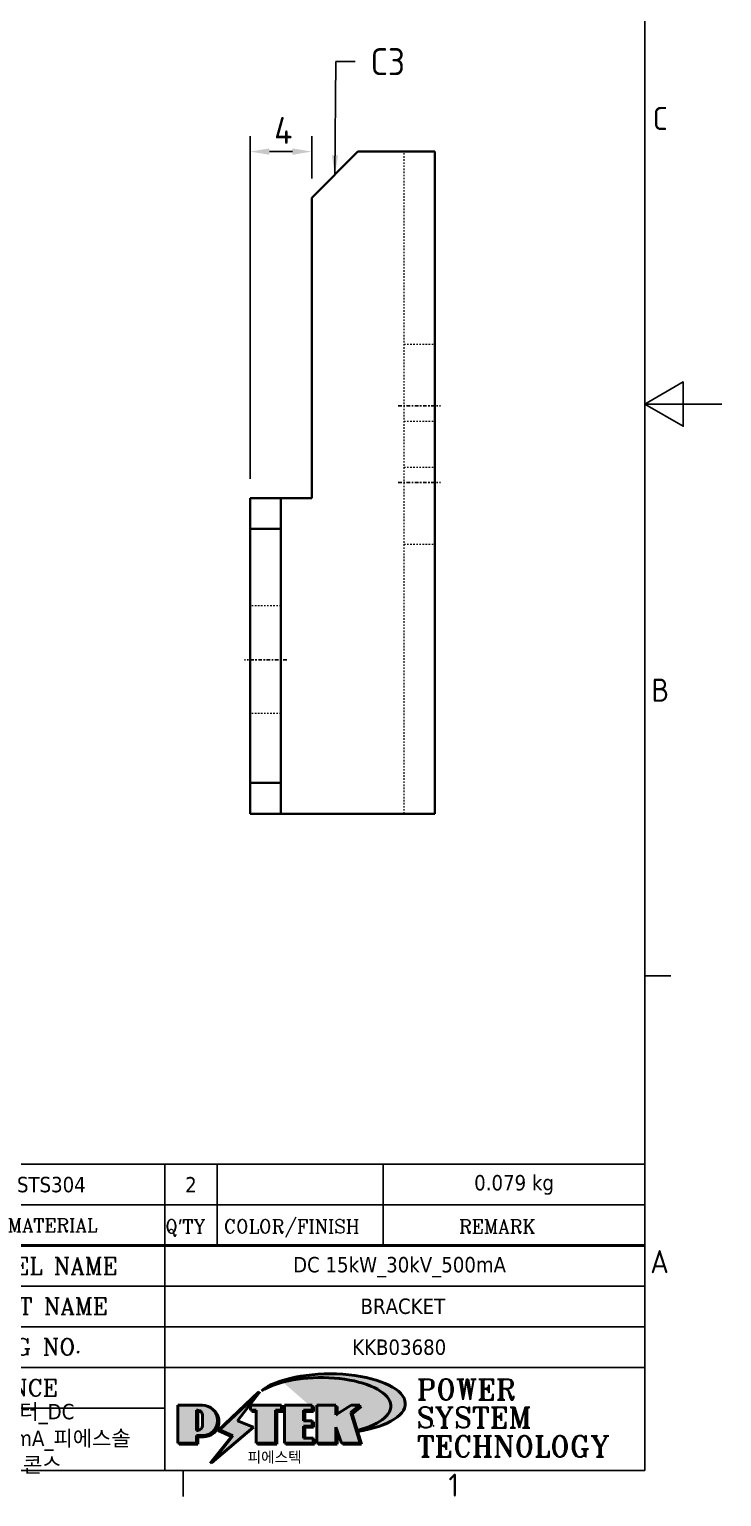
# Model space of a CAD drawing. Header units: millimetres. Extents: x 0 to 210, y 0 to 149.
# Drawn here: x 165 to 210, y 3.3 to 98.6 of the extents above; entities that cross this region are included whole.
import ezdxf
from ezdxf.enums import TextEntityAlignment as Align

# ---------------------------------------------------------------- set-up
doc = ezdxf.new("R2010")
doc.units = ezdxf.units.MM
doc.header["$LTSCALE"] = 0.5
doc.linetypes.add('CHAIN', pattern=[0.7087, 0.4724, -0.0591, 0.1181, -0.0591])
doc.linetypes.add('DASHED', pattern=[0.2067, 0.1654, -0.0413])
doc.layers.get('0').update_dxf_attribs({"color": 3, "lineweight": 25, "true_color": 0x00ff00})
for name, color, linetype, lineweight, true_color in [('가려진 것(ISO)', 2, 'DASHED', 18, 0xffff00), ('가시적인 것(ISO)', 3, 'Continuous', 40, 0x00ff00), ('기호(ISO)', 5, 'Continuous', 25, 0x0000ff), ('제목(ISO)', 5, 'Continuous', 50, 0x0000ff), ('중심선(ISO)', 1, 'Continuous', 25, 0xff0000), ('치수(ISO)', 2, 'Continuous', 25, 0xffff00)]:
    doc.layers.add(name, color=color, linetype=linetype, lineweight=lineweight, true_color=true_color)
doc.layers.add('경계(ISO)', color=7, linetype='Continuous', lineweight=25)
doc.layers.add('해치(ISO)', color=7, linetype='Continuous', lineweight=18)
doc.styles.add('HAN_291', font='')
doc.styles.add('HAN_370', font='', dxfattribs={"width": 2})
doc.styles.add('RC_284', font='ROMANC.shx')
doc.styles.add('RC_287', font='ROMANC.shx')
doc.styles.add('RC_292', font='ROMANC.shx')
doc.styles.add('ROMANT_294', font='romant.shx')
doc.styles.add('문자 텍스트_PSTEK_POSCO', font='isocp.shx')
doc.styles.add('치수 텍스트_PSTEK_POSCO', font='isocp.shx')
doc.styles.add('텍스트 스타일198', font='tahoma.ttf')
doc.styles.add('텍스트 스타일333', font='ROMANC.shx', dxfattribs={"width": 0.800000011920929})
doc.styles.get('HAN_291').set_extended_font_data('GulimChe')
doc.styles.get('HAN_370').set_extended_font_data('GulimChe')
doc.dimstyles.new('치수_PSTEK_POSCO', dxfattribs={"dimscale": 0.5, "dimtxt": 3.5, "dimasz": 2.5, "dimexe": 2, "dimexo": 2.5, "dimgap": 1, "dimtad": 1, "dimrnd": 1e-08, "dimdsep": 46, "dimtxsty": '치수 텍스트_PSTEK_POSCO', "dimcen": 0.09, "dimdle": 10, "dimclrd": 7, "dimclre": 7, "dimclrt": 2, "dimadec": 1, "dimazin": 2, "dimtfac": 1, "dimtmove": 0, "dimatfit": 3, "dimfxl": 1, "dimtolj": 1, "dimlwd": -1, "dimlwe": -1, "dimarcsym": 0})
doc.dimstyles.new('치수_PSTEK_POSCO$7', dxfattribs={"dimscale": 0.5, "dimtxt": 3.5, "dimasz": 2.5, "dimexe": 2, "dimexo": 2.5, "dimgap": 1, "dimtad": 1, "dimrnd": 1e-08, "dimdsep": 46, "dimtxsty": '치수 텍스트_PSTEK_POSCO', "dimcen": 0.09, "dimdle": 10, "dimclrd": 7, "dimclre": 7, "dimclrt": 2, "dimadec": 1, "dimazin": 2, "dimtfac": 1, "dimtmove": 0, "dimatfit": 3, "dimfxl": 1, "dimtolj": 1, "dimlwd": -1, "dimlwe": -1, "dimarcsym": 0})

# ---------------------------------------------------------------- blocks, each defined once
blk = doc.blocks.new('경계 Default Border')
at = {"layer": '경계(ISO)'}
for p, q in [((410, 74.25000190734863), (413.4000015258789, 74.25000190734863)), ((350, 10), (350, 6.599999666213989))]:
    blk.add_line(p, q, dxfattribs=at)
at = {"layer": '경계(ISO)', "flags": 128}
for points in [[(10, 10), (10, 287.0000076293945), (410, 287.0000076293945), (410, 10), (10, 10)], [(420, 148.5000038146973), (410, 148.5000038146973), (415, 151.3867473602295), (415, 145.6132507324219), (410, 148.5000038146973)]]:
    blk.add_lwpolyline(points, dxfattribs=at)
at = {"layer": '경계(ISO)', "color": 2, "true_color": 0xffff00, "char_height": 3.00000011920929, "attachment_point": 7, "style": '문자 텍스트_PSTEK_POSCO'}
for s, insert in [('C', (411.0445395201643, 184.0963944559917)), ('B', (410.878270202895, 109.8463944559917)), ('A', (410.7144008173592, 35.61784856929444)), ('1', (384.4860661041481, 6.59999988079071))]:
    blk.add_mtext(s, dxfattribs=dict(at, insert=insert))
blk = doc.blocks.new('제목 블록 PSTEK')
at = {"true_color": 0x848484}
for points in [[(317.2195697678507, 17.0593801673321), (322.0326348870767, 21.62682475217465), (322.2781991042243, 21.94392121864296), (317.0471853425802, 16.97985676345368), (318.7512090904202, 16.1899260703855), (316.0018030350395, 12.71868385740789), (316.3356552234328, 13.00206718743325), (318.9235935156908, 16.2694494742633)], [(321.9846681452406, 19.60711530335299), (321.4042753185749, 19.60711530335299), (321.4042753185749, 19.45905590879572), (321.9846681452406, 19.45905590879572)], [(324.6615819988275, 19.45905590879572), (325.4196460989604, 19.45905590879572), (325.4196460989604, 20.11051724484596), (325.2419748254881, 20.11051724484596), (325.2419748254881, 19.60711530335299), (324.4839107253602, 19.60711530335299), (324.4839107253602, 15.3430047401139), (322.1623394187076, 15.3430047401139), (322.1623394187076, 15.19494534555726), (324.6615819988275, 15.19494534555726)], [(328.2914414389548, 19.45905590879572), (329.4054050004294, 19.45905590879572), (329.4054050004294, 20.11051724484596), (329.2277337269622, 20.11051724484596), (329.2277337269622, 19.60711530335299), (328.1137701654877, 19.60711530335299), (328.1137701654877, 18.25543873810179), (328.2914414389548, 18.25543873810179)], [(332.5088862584528, 20.1105172448466), (332.3312149849806, 20.1105172448466), (332.3312149849806, 18.99741471888368), (332.5088862584528, 19.11081371413894)], [(335.6156307331414, 20.11051724484596), (335.2535118015555, 20.11051724484596), (334.2514536401189, 19.30614745124769), (335.4855464857051, 15.3430047401139), (333.1954852176545, 15.3430047401139), (333.2478643833523, 15.19494534555726), (335.6632177591723, 15.19494534555726), (334.4291249135862, 19.15808805669106)], [(328.2914414389548, 17.41554667867274), (329.4054050004294, 17.41554667867274), (329.4054050004294, 18.10737934354514), (329.2277337269622, 18.10737934354514), (329.2277337269622, 17.56360607323003), (328.1137701654877, 17.56360607323003), (328.1137701654877, 15.9944660761648), (328.2914414389548, 15.9944660761648)], [(332.5088862584528, 16.92964231796647), (332.3312149849806, 17.43186301645164), (332.3312149849806, 15.3430047401139), (330.0369607660135, 15.3430047401139), (330.0369607660135, 15.19494534555726), (332.5088862584528, 15.19494534555726)], [(329.5356972676428, 15.8464066816075), (329.3580259941756, 15.8464066816075), (329.3580259941756, 15.3430047401139), (325.8342124037171, 15.3430047401139), (325.8342124037171, 15.19494534555726), (329.5356972676428, 15.19494534555726)]]:
    blk.add_hatch(color=252, dxfattribs=at).paths.add_polyline_path(points)
at = {"true_color": 0x0000ff}
blk.add_hatch(color=5, dxfattribs=at).paths.add_polyline_path([(321.6183518841322, 17.4193704504104), (319.5281351041078, 18.24969419629727), (322.4505835294948, 22.02344462252142), (317.2195697678507, 17.0593801673321), (318.9235935156908, 16.2694494742633), (316.1741874603099, 12.79820726128571)])
at = {"true_color": 0xff0000}
h = blk.add_hatch(color=1, dxfattribs=at)
edge = h.paths.add_edge_path(flags=0)
edge.add_line((314.2242174273352, 19.60711530335299), (314.2242174273352, 17.00126995915134))
edge.add_line((314.2242174273352, 17.00126995915134), (314.3485873187598, 17.00126995915134))
edge.add_arc((314.3485873187598, 17.6527312952023), 0.6514613360509371, 270, 360)
edge.add_line((315.0000486548106, 17.6527312952023), (315.0000486548106, 18.95565396730211))
edge.add_arc((314.3485873187598, 18.95565396730212), 0.6514613360508712, 0, 90)
edge.add_line((314.3485873187598, 19.60711530335299), (314.2242174273352, 19.60711530335299))
edge = h.paths.add_edge_path()
edge.add_arc((314.9847713324306, 18.28938669179658), 1.969189947606664, 269.9999999999959, 450)
edge.add_line((314.9847713324306, 20.25857663940318), (311.7664314776902, 20.25857663940324))
edge.add_line((311.7664314776902, 20.25857663940324), (311.7664314776902, 15.3430047401139))
edge.add_line((311.7664314776902, 15.3430047401139), (314.2242174273352, 15.3430047401139))
edge.add_line((314.2242174273352, 15.3430047401139), (314.2242174273352, 16.32019674418991))
edge.add_line((314.2242174273352, 16.32019674418991), (314.9847713324307, 16.32019674418991))
at = {"true_color": 0x848484}
h = blk.add_hatch(color=252, dxfattribs=at)
edge = h.paths.add_edge_path()
edge.add_arc((314.9847713324309, 18.28938669179657), 1.969189947606666, 270, 406.8278729790604)
edge.add_arc((315.1624426058984, 18.1413272972396), 1.969189947606962, -90, 53.560984836317004, ccw=False)
edge.add_line((315.1624426058984, 16.17213734963263), (314.4018887008024, 16.17213734963263))
edge.add_line((314.4018887008024, 16.17213734963263), (314.4018887008024, 15.19494534555726))
edge.add_line((314.4018887008024, 15.19494534555726), (311.9441027511573, 15.19494534555726))
edge.add_line((311.9441027511573, 15.19494534555726), (311.9441027511573, 15.3430047401139))
edge.add_line((311.9441027511573, 15.3430047401139), (314.2242174273352, 15.3430047401139))
edge.add_line((314.2242174273352, 15.3430047401139), (314.2242174273352, 16.32019674418991))
edge.add_line((314.2242174273352, 16.32019674418991), (314.9847713324309, 16.32019674418991))
h = blk.add_hatch(color=252, dxfattribs=at)
edge = h.paths.add_edge_path()
edge.add_line((314.4018887008024, 19.45905590879572), (314.5262585922315, 19.45905590879572))
edge.add_arc((314.5262585922314, 18.80759457274939), 0.6514613360463194, 60.4189348879147, 90.00000000000318, ccw=False)
edge.add_arc((314.3485873187602, 18.95565396730057), 0.6514613360524251, 39.96992292766206, 90.00000000009999)
edge.add_line((314.3485873187591, 19.60711530335307), (314.2242174273352, 19.60711530335298))
edge.add_line((314.2242174273352, 19.60711530335299), (314.2242174273352, 17.00126995915134))
edge.add_line((314.2242174273352, 17.00126995915134), (314.3485873187591, 17.00126995915134))
edge.add_arc((314.3485873187568, 17.652731295233), 0.6514613360816299, 270.0000000002, 274.6930825552478)
edge.add_line((314.4018887008024, 17.0034541317032), (314.4018887008024, 19.45905590879572))
at = {"true_color": 0xff0000}
for points in [[(324.4839107253602, 19.60711530335299), (325.2419748254881, 19.60711530335299), (325.2419748254881, 20.25857663940324), (321.2266040451076, 20.25857663940324), (321.2266040451076, 19.60711530335299), (321.9846681452406, 19.60711530335299), (321.9846681452406, 15.3430047401139), (324.4839107253602, 15.3430047401139)], [(329.2277337269622, 20.25857663940324), (325.65654113025, 20.25857663940324), (325.65654113025, 15.3430047401139), (329.3580259941756, 15.3430047401139), (329.3580259941756, 15.9944660761648), (328.1137701654877, 15.9944660761648), (328.1137701654877, 17.56360607323003), (329.2277337269622, 17.56360607323003), (329.2277337269622, 18.25543873810179), (328.1137701654877, 18.25543873810179), (328.1137701654877, 19.60711530335299), (329.2277337269622, 19.60711530335299)], [(332.3312149849806, 20.25857663940324), (329.8592894925411, 20.25857663940324), (329.8592894925411, 15.3430047401139), (332.3312149849806, 15.3430047401139), (332.3312149849806, 17.4318630164523), (333.0701931098801, 15.3430047401139), (335.4855464857051, 15.3430047401139), (334.2514536401189, 19.30614745124769), (335.4379594596742, 20.25857663940324), (334.3071782107978, 20.25857663940324), (332.3312149849806, 18.99741471888304)]]:
    blk.add_hatch(color=1, dxfattribs=at).paths.add_polyline_path(points)
at = {"layer": '해치(ISO)', "true_color": 0x27d1fc}
h = blk.add_hatch(color=140, dxfattribs=at)
edge = h.paths.add_edge_path()
edge.add_ellipse((330.3660919371412, 20.15576403068321), major_axis=(9.100907360794343, 0), ratio=0.4069904968023172, start_angle=301.3098473703837, end_angle=507.7436900681698)
edge.add_ellipse((331.5340919371412, 20.4634168429492), major_axis=(-9.82350664112931, 0), ratio=0.3942600559756514, start_angle=111.51207141178469, end_angle=334.47025347086895, ccw=False)
edge.add_line((335.1363447531188, 16.8601935978785), (335.0955236905705, 16.99119398620872))
at = {"color": 180, "true_color": 0x3f00ff}
for p, q in [((182.475792979055, 11.79100474011392), (182.4757929790549, 51.56524660363496)), ((182.4757929790549, 51.56524660363496), (372.4757929537551, 51.56524660363496)), ((189.2651435055721, 51.56524660363496), (189.2651435055722, 41.00524660363494)), ((215.2152739891528, 41.00524660363494), (215.2152739891528, 51.56524660363496)), ((280.8758854511282, 51.56524660363496), (280.8758854511282, 41.00524660363494)), ((310.0881549537552, 51.56524660363496), (310.0881549537553, 41.00524660363494)), ((316.9044520275131, 51.56524660363496), (316.9044520275127, 41.00524660363494)), ((338.4566026226726, 51.56524660363496), (338.4566026226727, 41.00524660363494)), ((372.4757929537551, 51.56524660363496), (372.4757929537551, 11.79100474011389)), ((182.475792979055, 46.2852466036349), (372.4757929537551, 46.28524660363492)), ((182.475792979055, 41.00524660363493), (206.451475290024, 41.00524660363493)), ((222.9401812389276, 11.79100474011392), (222.9401812389276, 41.00524660363494)), ((239.4288871878316, 11.79100474011392), (239.4288871878316, 41.00524660363494)), ((255.9175931367356, 11.79100474011392), (255.9175931367356, 41.00524660363494)), ((268.6918866058747, 41.00524660363494), (268.6918866058747, 30.44524660363498)), ((280.8758854511282, 41.00524660363494), (280.8758854511282, 25.16524660363502)), ((310.088154953755, 41.00524660363494), (310.088154953755, 11.79100474011392)), ((182.475792979055, 35.72524660363497), (206.451475290024, 35.72524660363497)), ((198.8621818849491, 12.02524660363491), (198.8621818849491, 35.72524660363497)), ((206.451475290024, 35.72524660363497), (372.4757929537551, 35.72524660363497)), ((182.475792979055, 31.77524660363492), (206.451475290024, 31.77524660363492)), ((255.917593136736, 30.44524660363498), (372.4757929537552, 30.44524660363501)), ((182.475792979055, 27.82524660363487), (206.451475290024, 27.82524660363487)), ((255.9175931367359, 25.16524660363502), (372.4757929537552, 25.165246603635)), ((268.6918866058744, 25.16524660363502), (268.6918866058744, 11.79100474011392)), ((182.475792979055, 23.87524660363505), (206.451475290024, 23.87524660363505)), ((182.475792979055, 19.92524660363478), (206.451475290024, 19.92524660363478)), ((255.9175931367359, 19.88524660363481), (310.0881549537553, 19.88524660363481)), ((182.475792979055, 15.97524660363496), (206.451475290024, 15.97524660363496)), ((206.451475290024, 16.74100474011396), (255.9175931367359, 16.74100474011396)), ((182.475792979055, 11.79100474011392), (372.4757929537551, 11.79100474011389))]:
    blk.add_line(p, q, dxfattribs=at)
at = {"color": 7, "lineweight": 50}
for p, q in [((206.4514752900237, 11.79100474011392), (206.4514752900237, 41.00524660363494)), ((206.451475290024, 41.00524660363494), (372.4757929537551, 41.00524660363496))]:
    blk.add_line(p, q, dxfattribs=at)
at = {"color": 7}
for p, q in [((322.2781991042243, 21.94392121864296), (317.0471853425802, 16.97985676345368)), ((322.4505835294948, 22.02344462252142), (317.2195697678507, 17.0593801673321)), ((317.2195697678507, 17.0593801673321), (322.0326348870767, 21.62682475217465)), ((319.5281351041078, 18.24969419629727), (322.4505835294948, 22.02344462252142)), ((322.0326348870767, 21.62682475217465), (322.2781991042243, 21.94392121864296)), ((311.7664314776902, 20.25900474011391), (311.7664314776902, 15.34300474011391)), ((314.9847713324309, 20.25857663940324), (311.7664314776902, 20.25857663940324)), ((314.9847713324309, 20.25857663940324), (311.7664314776902, 20.25857663940324)), ((311.7664314776902, 20.25857663940324), (311.7664314776902, 15.3430047401139)), ((314.2242174273352, 17.00126995915134), (314.2242174273352, 19.60711530335299)), ((314.2242174273352, 19.60711530335299), (314.3485873187591, 19.60711530335299)), ((314.3485873187591, 19.60711530335299), (314.2242174273352, 19.60711530335299)), ((314.2242174273352, 19.60711530335299), (314.2242174273352, 17.00126995915134)), ((314.2242174273352, 17.00126995915134), (314.2242174273352, 19.60711530335299)), ((314.2242174273352, 19.60711530335299), (314.3485873187591, 19.60711530335299)), ((314.4018887008024, 19.45905590879572), (314.5262585922314, 19.45905590879572)), ((314.4018887008024, 17.0034541317032), (314.4018887008024, 19.45905590879572)), ((325.2419748254881, 20.25857663940324), (321.2266040451076, 20.25857663940324)), ((321.2266040451076, 20.25857663940324), (321.2266040451076, 19.60711530335299)), ((325.2419748254881, 20.25857663940324), (321.2266040451076, 20.25857663940324)), ((321.2266040451076, 20.25857663940324), (321.2266040451076, 19.60711530335299)), ((321.2266040451076, 19.60711530335299), (321.9846681452406, 19.60711530335299)), ((321.2266040451076, 19.60711530335299), (321.9846681452406, 19.60711530335299)), ((321.4042753185749, 19.60711530335299), (321.4042753185749, 19.45905590879572)), ((321.9846681452406, 19.60711530335299), (321.4042753185749, 19.60711530335299)), ((321.4042753185749, 19.45905590879572), (321.9846681452406, 19.45905590879572)), ((321.9846681452406, 19.60711530335299), (321.9846681452406, 15.3430047401139)), ((321.9846681452406, 19.45905590879572), (321.9846681452406, 19.60711530335299)), ((321.9846681452406, 19.60711530335299), (321.9846681452406, 15.3430047401139)), ((324.4839107253602, 19.60711530335299), (325.2419748254881, 19.60711530335299)), ((324.4839107253602, 15.3430047401139), (324.4839107253602, 19.60711530335299)), ((325.2419748254881, 19.60711530335299), (324.4839107253602, 19.60711530335299)), ((324.4839107253602, 19.60711530335299), (324.4839107253602, 15.3430047401139)), ((324.4839107253602, 19.60711530335299), (325.2419748254881, 19.60711530335299)), ((324.4839107253602, 15.3430047401139), (324.4839107253602, 19.60711530335299)), ((324.6615819988275, 19.45905590879572), (325.4196460989604, 19.45905590879572)), ((324.6615819988275, 15.19494534555726), (324.6615819988275, 19.45905590879572)), ((325.2419748254881, 19.60711530335299), (325.2419748254881, 20.25857663940324)), ((325.2419748254881, 19.60711530335299), (325.2419748254881, 20.25857663940324)), ((325.4196460989604, 20.11051724484596), (325.2419748254881, 20.11051724484596)), ((325.2419748254881, 20.11051724484596), (325.2419748254881, 19.60711530335299)), ((325.4196460989604, 19.45905590879572), (325.4196460989604, 20.11051724484596)), ((329.2277337269622, 20.25857663940324), (325.65654113025, 20.25857663940324)), ((325.65654113025, 20.25857663940324), (325.65654113025, 15.3430047401139)), ((325.65654113025, 20.25857663940324), (325.65654113025, 15.3430047401139)), ((329.2277337269622, 20.25857663940324), (325.65654113025, 20.25857663940324)), ((328.1137701654877, 18.25543873810179), (328.1137701654877, 19.60711530335299)), ((328.1137701654877, 19.60711530335299), (329.2277337269622, 19.60711530335299)), ((329.2277337269622, 19.60711530335299), (328.1137701654877, 19.60711530335299)), ((328.1137701654877, 19.60711530335299), (328.1137701654877, 18.25543873810179)), ((328.1137701654877, 18.25543873810179), (328.1137701654877, 19.60711530335299)), ((328.1137701654877, 19.60711530335299), (329.2277337269622, 19.60711530335299)), ((328.2914414389548, 18.25543873810179), (328.2914414389548, 19.45905590879572)), ((328.2914414389548, 19.45905590879572), (329.4054050004294, 19.45905590879572)), ((329.2277337269622, 19.60711530335299), (329.2277337269622, 20.25857663940324)), ((329.2277337269622, 19.60711530335299), (329.2277337269622, 20.25857663940324)), ((329.4054050004294, 20.11051724484596), (329.2277337269622, 20.11051724484596)), ((329.2277337269622, 20.11051724484596), (329.2277337269622, 19.60711530335299)), ((329.4054050004294, 19.45905590879572), (329.4054050004294, 20.11051724484596)), ((332.3312149849806, 20.25857663940324), (329.8592894925411, 20.25857663940324)), ((329.8592894925411, 20.25857663940324), (329.8592894925411, 15.3430047401139)), ((329.8592894925411, 20.25857663940324), (329.8592894925411, 15.3430047401139)), ((332.3312149849806, 20.25857663940324), (329.8592894925411, 20.25857663940324)), ((334.3071782107978, 20.25857663940324), (332.3312149849806, 18.99741471888304)), ((332.3312149849806, 18.99741471888304), (332.3312149849806, 20.25857663940324)), ((334.3071782107978, 20.25857663940324), (332.3312149849806, 18.99741471888304)), ((332.3312149849806, 18.99741471888304), (332.3312149849806, 20.25857663940324)), ((332.5088862584528, 20.1105172448466), (332.3312149849806, 20.1105172448466)), ((332.3312149849806, 20.1105172448466), (332.3312149849806, 18.99741471888368)), ((332.3312149849806, 18.99741471888368), (332.5088862584528, 19.11081371413894)), ((332.5088862584528, 19.11081371413894), (332.5088862584528, 20.1105172448466)), ((334.2514536401189, 19.30614745124769), (335.4379594596742, 20.25857663940324)), ((334.2514536401189, 19.30614745124769), (335.4379594596742, 20.25857663940324)), ((335.2535118015555, 20.11051724484596), (334.2514536401189, 19.30614745124769)), ((335.4855464857051, 15.3430047401139), (334.2514536401189, 19.30614745124769)), ((334.2514536401189, 19.30614745124769), (335.4855464857051, 15.3430047401139)), ((335.4855464857051, 15.3430047401139), (334.2514536401189, 19.30614745124769)), ((335.4379594596742, 20.25857663940324), (334.3071782107978, 20.25857663940324)), ((335.4379594596742, 20.25857663940324), (334.3071782107978, 20.25857663940324)), ((334.4291249135862, 19.15808805669104), (335.6156307331414, 20.11051724484596)), ((335.6632177591723, 15.19494534555726), (334.4291249135862, 19.15808805669104)), ((335.6156307331414, 20.11051724484596), (335.2535118015555, 20.11051724484596)), ((315.0000486548106, 18.95565396730275), (315.0000486548106, 17.65273129520161)), ((315.0000486548106, 18.95565396730275), (315.0000486548106, 17.65273129520161)), ((316.1741874603099, 12.79820726128571), (321.6183518841322, 17.4193704504104)), ((321.6183518841322, 17.4193704504104), (319.5281351041078, 18.24969419629727)), ((329.2277337269622, 18.25543873810179), (328.1137701654877, 18.25543873810179)), ((328.1137701654877, 18.25543873810179), (328.2914414389548, 18.25543873810179)), ((329.2277337269622, 18.25543873810179), (328.1137701654877, 18.25543873810179)), ((328.1137701654877, 17.56360607323003), (329.2277337269622, 17.56360607323003)), ((328.1137701654877, 15.9944660761648), (328.1137701654877, 17.56360607323003)), ((329.2277337269622, 17.56360607323003), (328.1137701654877, 17.56360607323003)), ((328.1137701654877, 17.56360607323003), (328.1137701654877, 15.9944660761648)), ((328.1137701654877, 17.56360607323003), (329.2277337269622, 17.56360607323003)), ((328.1137701654877, 15.9944660761648), (328.1137701654877, 17.56360607323003)), ((328.2914414389548, 15.9944660761648), (328.2914414389548, 17.41554667867274)), ((328.2914414389548, 17.41554667867274), (329.4054050004294, 17.41554667867274)), ((329.2277337269622, 17.56360607323003), (329.2277337269622, 18.25543873810179)), ((329.2277337269622, 17.56360607323003), (329.2277337269622, 18.25543873810179)), ((329.4054050004294, 18.10737934354514), (329.2277337269622, 18.10737934354514)), ((329.2277337269622, 18.10737934354514), (329.2277337269622, 17.56360607323003)), ((329.4054050004294, 17.41554667867274), (329.4054050004294, 18.10737934354514)), ((332.3312149849806, 17.4318630164523), (333.0701931098801, 15.3430047401139)), ((332.3312149849806, 15.3430047401139), (332.3312149849806, 17.4318630164523)), ((332.5088862584528, 16.92964231796647), (332.3312149849806, 17.43186301645164)), ((332.3312149849806, 17.43186301645164), (332.3312149849806, 15.3430047401139)), ((332.3312149849806, 17.4318630164523), (333.0701931098801, 15.3430047401139)), ((332.3312149849806, 15.3430047401139), (332.3312149849806, 17.4318630164523)), ((345.0447381189468, 17.50375595811051), (344.9867755289346, 17.689895936919)), ((311.7664314776902, 15.3430047401139), (314.2242174273352, 15.3430047401139)), ((311.7664314776902, 15.3430047401139), (314.2242174273352, 15.3430047401139)), ((314.2242174273352, 15.3430047401139), (311.9441027511573, 15.3430047401139)), ((311.9441027511573, 15.3430047401139), (311.9441027511573, 15.19494534555726)), ((314.3485873187591, 17.00126995915134), (314.2242174273352, 17.00126995915134)), ((314.2242174273352, 17.00126995915134), (314.3485873187591, 17.00126995915134)), ((314.3485873187591, 17.00126995915134), (314.2242174273352, 17.00126995915134)), ((314.2242174273352, 16.32019674418991), (314.9847713324309, 16.32019674418991)), ((314.2242174273352, 15.3430047401139), (314.2242174273352, 16.32019674418991)), ((314.9847713324309, 16.32019674418991), (314.2242174273352, 16.32019674418991)), ((314.2242174273352, 16.32019674418991), (314.2242174273352, 15.3430047401139)), ((314.2242174273352, 16.32019674418991), (314.9847713324309, 16.32019674418991)), ((314.2242174273352, 15.3430047401139), (314.2242174273352, 16.32019674418991)), ((314.4018887008024, 16.17213734963263), (315.162442605898, 16.17213734963263)), ((314.4018887008024, 15.19494534555726), (314.4018887008024, 16.17213734963263)), ((318.7512090904202, 16.1899260703855), (316.0018030350395, 12.71868385740789)), ((318.9235935156908, 16.2694494742633), (316.1741874603099, 12.79820726128571)), ((316.3356552234328, 13.00206718743325), (318.9235935156908, 16.2694494742633)), ((317.0471853425802, 16.97985676345368), (318.7512090904202, 16.1899260703855)), ((318.9235935156908, 16.2694494742633), (317.2195697678507, 17.0593801673321)), ((317.2195697678507, 17.0593801673321), (318.9235935156908, 16.2694494742633)), ((321.9846681452406, 15.3430047401139), (324.4839107253602, 15.3430047401139)), ((321.9846681452406, 15.3430047401139), (324.4839107253602, 15.3430047401139)), ((324.4839107253602, 15.3430047401139), (322.1623394187076, 15.3430047401139)), ((322.1623394187076, 15.3430047401139), (322.1623394187076, 15.19494534555726)), ((325.65654113025, 15.3430047401139), (329.3580259941756, 15.3430047401139)), ((325.65654113025, 15.3430047401139), (329.3580259941756, 15.3430047401139)), ((329.3580259941756, 15.3430047401139), (325.8342124037171, 15.3430047401139)), ((325.8342124037171, 15.3430047401139), (325.8342124037171, 15.19494534555726)), ((329.3580259941756, 15.9944660761648), (328.1137701654877, 15.9944660761648)), ((328.1137701654877, 15.9944660761648), (328.2914414389548, 15.9944660761648)), ((329.3580259941756, 15.9944660761648), (328.1137701654877, 15.9944660761648)), ((329.3580259941756, 15.3430047401139), (329.3580259941756, 15.9944660761648)), ((329.3580259941756, 15.3430047401139), (329.3580259941756, 15.9944660761648)), ((329.5356972676428, 15.8464066816075), (329.3580259941756, 15.8464066816075)), ((329.3580259941756, 15.8464066816075), (329.3580259941756, 15.3430047401139)), ((329.5356972676428, 15.19494534555726), (329.5356972676428, 15.8464066816075)), ((329.8592894925411, 15.3430047401139), (332.3312149849806, 15.3430047401139)), ((329.8592894925411, 15.3430047401139), (332.3312149849806, 15.3430047401139)), ((332.3312149849806, 15.3430047401139), (330.0369607660135, 15.3430047401139)), ((330.0369607660135, 15.3430047401139), (330.0369607660135, 15.19494534555726)), ((332.5088862584528, 15.19494534555726), (332.5088862584528, 16.92964231796647)), ((333.0701931098801, 15.3430047401139), (335.4855464857051, 15.3430047401139)), ((333.0701931098801, 15.3430047401139), (335.4855464857051, 15.3430047401139)), ((335.4855464857051, 15.3430047401139), (333.1954852176545, 15.3430047401139)), ((333.1954852176545, 15.3430047401139), (333.2478643833523, 15.19494534555726)), ((311.9441027511573, 15.19494534555726), (314.4018887008024, 15.19494534555726)), ((322.1623394187076, 15.19494534555726), (324.6615819988275, 15.19494534555726)), ((325.8342124037171, 15.19494534555726), (329.5356972676428, 15.19494534555726)), ((330.0369607660135, 15.19494534555726), (332.5088862584528, 15.19494534555726)), ((333.2478643833523, 15.19494534555726), (335.6632177591723, 15.19494534555726)), ((316.0018030350395, 12.71868385740789), (316.3356552234328, 13.00206718743325))]:
    blk.add_line(p, q, dxfattribs=at)
at = {"color": 5, "true_color": 0x0000ff}
for p, q in [((322.4505835294948, 22.02344462252142), (317.2195697678507, 17.0593801673321)), ((319.5281351041078, 18.24969419629727), (322.4505835294948, 22.02344462252142)), ((316.1741874603099, 12.79820726128571), (321.6183518841322, 17.4193704504104)), ((321.6183518841322, 17.4193704504104), (319.5281351041078, 18.24969419629727)), ((318.9235935156908, 16.2694494742633), (316.1741874603099, 12.79820726128571)), ((317.2195697678507, 17.0593801673321), (318.9235935156908, 16.2694494742633))]:
    blk.add_line(p, q, dxfattribs=at)
at = {"color": 1, "true_color": 0xff0000}
for p, q in [((314.9847713324309, 20.25857663940324), (311.7664314776902, 20.25857663940324)), ((311.7664314776902, 20.25857663940324), (311.7664314776902, 15.3430047401139)), ((314.2242174273352, 17.00126995915134), (314.2242174273352, 19.60711530335299)), ((314.2242174273352, 19.60711530335299), (314.3485873187591, 19.60711530335299)), ((325.2419748254881, 20.25857663940324), (321.2266040451076, 20.25857663940324)), ((321.2266040451076, 20.25857663940324), (321.2266040451076, 19.60711530335299)), ((321.2266040451076, 19.60711530335299), (321.9846681452406, 19.60711530335299)), ((321.9846681452406, 19.60711530335299), (321.9846681452406, 15.3430047401139)), ((324.4839107253602, 19.60711530335299), (325.2419748254881, 19.60711530335299)), ((324.4839107253602, 15.3430047401139), (324.4839107253602, 19.60711530335299)), ((325.2419748254881, 19.60711530335299), (325.2419748254881, 20.25857663940324)), ((329.2277337269622, 20.25857663940324), (325.65654113025, 20.25857663940324)), ((325.65654113025, 20.25857663940324), (325.65654113025, 15.3430047401139)), ((328.1137701654877, 18.25543873810179), (328.1137701654877, 19.60711530335299)), ((328.1137701654877, 19.60711530335299), (329.2277337269622, 19.60711530335299)), ((329.2277337269622, 19.60711530335299), (329.2277337269622, 20.25857663940324)), ((332.3312149849806, 20.25857663940324), (329.8592894925411, 20.25857663940324)), ((329.8592894925411, 20.25857663940324), (329.8592894925411, 15.3430047401139)), ((334.3071782107978, 20.25857663940324), (332.3312149849806, 18.99741471888304)), ((332.3312149849806, 18.99741471888304), (332.3312149849806, 20.25857663940324)), ((334.2514536401189, 19.30614745124769), (335.4379594596742, 20.25857663940324)), ((335.4855464857051, 15.3430047401139), (334.2514536401189, 19.30614745124769)), ((335.4379594596742, 20.25857663940324), (334.3071782107978, 20.25857663940324)), ((315.0000486548106, 18.95565396730275), (315.0000486548106, 17.65273129520161)), ((329.2277337269622, 18.25543873810179), (328.1137701654877, 18.25543873810179)), ((328.1137701654877, 17.56360607323003), (329.2277337269622, 17.56360607323003)), ((328.1137701654877, 15.9944660761648), (328.1137701654877, 17.56360607323003)), ((329.2277337269622, 17.56360607323003), (329.2277337269622, 18.25543873810179)), ((332.3312149849806, 17.4318630164523), (333.0701931098801, 15.3430047401139)), ((332.3312149849806, 15.3430047401139), (332.3312149849806, 17.4318630164523)), ((311.7664314776902, 15.3430047401139), (314.2242174273352, 15.3430047401139)), ((314.3485873187591, 17.00126995915134), (314.2242174273352, 17.00126995915134)), ((314.2242174273352, 16.32019674418991), (314.9847713324309, 16.32019674418991)), ((314.2242174273352, 15.3430047401139), (314.2242174273352, 16.32019674418991)), ((321.9846681452406, 15.3430047401139), (324.4839107253602, 15.3430047401139)), ((325.65654113025, 15.3430047401139), (329.3580259941756, 15.3430047401139)), ((329.3580259941756, 15.9944660761648), (328.1137701654877, 15.9944660761648)), ((329.3580259941756, 15.3430047401139), (329.3580259941756, 15.9944660761648)), ((329.8592894925411, 15.3430047401139), (332.3312149849806, 15.3430047401139)), ((333.0701931098801, 15.3430047401139), (335.4855464857051, 15.3430047401139))]:
    blk.add_line(p, q, dxfattribs=at)
at = {"color": 7}
for centre, radius, start, end in [((314.3485873187598, 18.95565396730211), 0.6514613360508712, 0, 90), ((314.3485873187602, 18.95565396730057), 0.6514613360524251, 39.96992292766117, 90), ((314.3485873187598, 18.95565396730212), 0.6514613360508712, 0, 90), ((314.5262585922314, 18.80759457274939), 0.6514613360463193, 60.41893488791137, 90), ((314.9847713324309, 18.28938669179658), 1.969189947606665, 270, 90), ((314.9847713324309, 18.28938669179658), 1.969189947606665, 270, 90), ((314.9847713324307, 18.2893866917965), 1.969189947606594, 270, 46.82787297909833), ((315.1624426058984, 18.1413272972396), 1.969189947606961, 270, 53.56098483636067), ((314.3485873187597, 17.65273129520228), 0.6514613360509381, 270, 0), ((314.3485873187598, 17.6527312952023), 0.6514613360509381, 270, 0), ((314.3485873187568, 17.652731295233), 0.6514613360816299, 270, 274.6930825552478)]:
    blk.add_arc(centre, radius, start, end, dxfattribs=at)
at = {"color": 1, "true_color": 0xff0000}
for centre, radius, start, end in [((314.3485873187598, 18.95565396730211), 0.6514613360508712, 0, 90), ((314.9847713324309, 18.28938669179657), 1.969189947606665, 270, 90), ((314.3485873187598, 17.6527312952023), 0.6514613360509381, 270, 0)]:
    blk.add_arc(centre, radius, start, end, dxfattribs=at)
at = {"layer": '제목(ISO)', "lineweight": 18}
blk.add_line((182.475792979055, 35.72500474011393), (182.475792979055, 11.79100474011392), dxfattribs=at)
at = {"layer": '제목(ISO)'}
for p, q in [((322.2781991042243, 21.94392121864296), (317.0471853425802, 16.97985676345368)), ((322.4505835294948, 22.02344462252142), (317.2195697678507, 17.0593801673321)), ((317.2195697678507, 17.0593801673321), (322.0326348870767, 21.62682475217465)), ((319.5281351041078, 18.24969419629727), (322.4505835294948, 22.02344462252142)), ((322.0326348870767, 21.62682475217465), (322.2781991042243, 21.94392121864296)), ((314.9847713324306, 20.25857663940324), (311.7664314776902, 20.25857663940324)), ((311.7664314776902, 20.25857663940324), (311.7664314776902, 15.3430047401139)), ((314.2242174273352, 17.00126995915134), (314.2242174273352, 19.60711530335299)), ((314.2242174273352, 19.60711530335299), (314.3485873187598, 19.60711530335299)), ((314.3485873187591, 19.60711530335299), (314.2242174273352, 19.60711530335299)), ((314.2242174273352, 19.60711530335299), (314.2242174273352, 17.00126995915134)), ((314.4018887008024, 19.45905590879572), (314.5262585922314, 19.45905590879572)), ((314.4018887008024, 17.0034541317032), (314.4018887008024, 19.45905590879572)), ((325.2419748254881, 20.25857663940324), (321.2266040451076, 20.25857663940324)), ((321.2266040451076, 20.25857663940324), (321.2266040451076, 19.60711530335299)), ((321.2266040451076, 19.60711530335299), (321.9846681452406, 19.60711530335299)), ((321.9846681452406, 19.60711530335299), (321.4042753185749, 19.60711530335299)), ((321.4042753185749, 19.60711530335299), (321.4042753185749, 19.45905590879572)), ((321.4042753185749, 19.45905590879572), (321.9846681452406, 19.45905590879572)), ((321.9846681452406, 19.60711530335299), (321.9846681452406, 15.3430047401139)), ((321.9846681452406, 19.45905590879572), (321.9846681452406, 19.60711530335299)), ((324.4839107253602, 19.60711530335299), (325.2419748254881, 19.60711530335299)), ((324.4839107253602, 15.3430047401139), (324.4839107253602, 19.60711530335299)), ((325.2419748254881, 19.60711530335299), (324.4839107253602, 19.60711530335299)), ((324.4839107253602, 19.60711530335299), (324.4839107253602, 15.3430047401139)), ((324.6615819988275, 19.45905590879572), (325.4196460989604, 19.45905590879572)), ((324.6615819988275, 15.19494534555726), (324.6615819988275, 19.45905590879572)), ((325.2419748254881, 19.60711530335299), (325.2419748254881, 20.25857663940324)), ((325.4196460989604, 20.11051724484596), (325.2419748254881, 20.11051724484596)), ((325.2419748254881, 20.11051724484596), (325.2419748254881, 19.60711530335299)), ((325.4196460989604, 19.45905590879572), (325.4196460989604, 20.11051724484596)), ((329.2277337269622, 20.25857663940324), (325.65654113025, 20.25857663940324)), ((325.65654113025, 20.25857663940324), (325.65654113025, 15.3430047401139)), ((328.1137701654877, 18.25543873810179), (328.1137701654877, 19.60711530335299)), ((328.1137701654877, 19.60711530335299), (329.2277337269622, 19.60711530335299)), ((329.2277337269622, 19.60711530335299), (328.1137701654877, 19.60711530335299)), ((328.1137701654877, 19.60711530335299), (328.1137701654877, 18.25543873810179)), ((328.2914414389548, 19.45905590879572), (329.4054050004294, 19.45905590879572)), ((328.2914414389548, 18.25543873810179), (328.2914414389548, 19.45905590879572)), ((329.2277337269622, 19.60711530335299), (329.2277337269622, 20.25857663940324)), ((329.4054050004294, 20.11051724484596), (329.2277337269622, 20.11051724484596)), ((329.2277337269622, 20.11051724484596), (329.2277337269622, 19.60711530335299)), ((329.4054050004294, 19.45905590879572), (329.4054050004294, 20.11051724484596)), ((332.3312149849806, 20.25857663940324), (329.8592894925411, 20.25857663940324)), ((329.8592894925411, 20.25857663940324), (329.8592894925411, 15.3430047401139)), ((334.3071782107978, 20.25857663940324), (332.3312149849806, 18.99741471888304)), ((332.3312149849806, 18.99741471888304), (332.3312149849806, 20.25857663940324)), ((332.5088862584528, 20.1105172448466), (332.3312149849806, 20.1105172448466)), ((332.3312149849806, 20.1105172448466), (332.3312149849806, 18.99741471888368)), ((332.3312149849806, 18.99741471888368), (332.5088862584528, 19.11081371413894)), ((332.5088862584528, 19.11081371413894), (332.5088862584528, 20.1105172448466)), ((334.2514536401189, 19.30614745124769), (335.4379594596742, 20.25857663940324)), ((335.2535118015555, 20.11051724484596), (334.2514536401189, 19.30614745124769)), ((335.4855464857051, 15.3430047401139), (334.2514536401189, 19.30614745124769)), ((334.2514536401189, 19.30614745124769), (335.4855464857051, 15.3430047401139)), ((335.4379594596742, 20.25857663940324), (334.3071782107978, 20.25857663940324)), ((334.4291249135862, 19.15808805669106), (335.6156307331414, 20.11051724484596)), ((335.6632177591723, 15.19494534555726), (334.4291249135862, 19.15808805669106)), ((335.6156307331414, 20.11051724484596), (335.2535118015555, 20.11051724484596)), ((315.0000486548106, 18.95565396730211), (315.0000486548106, 17.6527312952023)), ((316.1741874603099, 12.79820726128571), (321.6183518841322, 17.4193704504104)), ((321.6183518841322, 17.4193704504104), (319.5281351041078, 18.24969419629727)), ((329.2277337269622, 18.25543873810179), (328.1137701654877, 18.25543873810179)), ((328.1137701654877, 18.25543873810179), (328.2914414389548, 18.25543873810179)), ((328.1137701654877, 15.9944660761648), (328.1137701654877, 17.56360607323003)), ((328.1137701654877, 17.56360607323003), (329.2277337269622, 17.56360607323003)), ((329.2277337269622, 17.56360607323003), (328.1137701654877, 17.56360607323003)), ((328.1137701654877, 17.56360607323003), (328.1137701654877, 15.9944660761648)), ((328.2914414389548, 17.41554667867274), (329.4054050004294, 17.41554667867274)), ((328.2914414389548, 15.9944660761648), (328.2914414389548, 17.41554667867274)), ((329.2277337269622, 17.56360607323003), (329.2277337269622, 18.25543873810179)), ((329.4054050004294, 18.10737934354514), (329.2277337269622, 18.10737934354514)), ((329.2277337269622, 18.10737934354514), (329.2277337269622, 17.56360607323003)), ((329.4054050004294, 17.41554667867274), (329.4054050004294, 18.10737934354514)), ((332.3312149849806, 15.3430047401139), (332.3312149849806, 17.4318630164523)), ((332.3312149849806, 17.4318630164523), (333.0701931098801, 15.3430047401139)), ((332.5088862584528, 16.92964231796647), (332.3312149849806, 17.43186301645164)), ((332.3312149849806, 17.43186301645164), (332.3312149849806, 15.3430047401139)), ((311.7664314776902, 15.3430047401139), (314.2242174273352, 15.3430047401139)), ((314.2242174273352, 15.3430047401139), (311.9441027511573, 15.3430047401139)), ((311.9441027511573, 15.3430047401139), (311.9441027511573, 15.19494534555726)), ((314.3485873187598, 17.00126995915134), (314.2242174273352, 17.00126995915134)), ((314.2242174273352, 17.00126995915134), (314.3485873187591, 17.00126995915134)), ((314.2242174273352, 15.3430047401139), (314.2242174273352, 16.32019674418991)), ((314.2242174273352, 16.32019674418991), (314.9847713324307, 16.32019674418991)), ((314.9847713324309, 16.32019674418991), (314.2242174273352, 16.32019674418991)), ((314.2242174273352, 16.32019674418991), (314.2242174273352, 15.3430047401139)), ((314.4018887008024, 15.19494534555726), (314.4018887008024, 16.17213734963263)), ((314.4018887008024, 16.17213734963263), (315.1624426058984, 16.17213734963263)), ((318.7512090904202, 16.1899260703855), (316.0018030350395, 12.71868385740789)), ((318.9235935156908, 16.2694494742633), (316.1741874603099, 12.79820726128571)), ((316.3356552234328, 13.00206718743325), (318.9235935156908, 16.2694494742633)), ((317.0471853425802, 16.97985676345368), (318.7512090904202, 16.1899260703855)), ((317.2195697678507, 17.0593801673321), (318.9235935156908, 16.2694494742633)), ((318.9235935156908, 16.2694494742633), (317.2195697678507, 17.0593801673321)), ((321.9846681452406, 15.3430047401139), (324.4839107253602, 15.3430047401139)), ((324.4839107253602, 15.3430047401139), (322.1623394187076, 15.3430047401139)), ((322.1623394187076, 15.3430047401139), (322.1623394187076, 15.19494534555726)), ((325.65654113025, 15.3430047401139), (329.3580259941756, 15.3430047401139)), ((329.3580259941756, 15.3430047401139), (325.8342124037171, 15.3430047401139)), ((325.8342124037171, 15.3430047401139), (325.8342124037171, 15.19494534555726)), ((329.3580259941756, 15.9944660761648), (328.1137701654877, 15.9944660761648)), ((328.1137701654877, 15.9944660761648), (328.2914414389548, 15.9944660761648)), ((329.3580259941756, 15.3430047401139), (329.3580259941756, 15.9944660761648)), ((329.5356972676428, 15.8464066816075), (329.3580259941756, 15.8464066816075)), ((329.3580259941756, 15.8464066816075), (329.3580259941756, 15.3430047401139)), ((329.5356972676428, 15.19494534555726), (329.5356972676428, 15.8464066816075)), ((329.8592894925411, 15.3430047401139), (332.3312149849806, 15.3430047401139)), ((332.3312149849806, 15.3430047401139), (330.0369607660135, 15.3430047401139)), ((330.0369607660135, 15.3430047401139), (330.0369607660135, 15.19494534555726)), ((332.5088862584528, 15.19494534555726), (332.5088862584528, 16.92964231796647)), ((333.0701931098801, 15.3430047401139), (335.4855464857051, 15.3430047401139)), ((335.4855464857051, 15.3430047401139), (333.1954852176545, 15.3430047401139)), ((333.1954852176545, 15.3430047401139), (333.2478643833523, 15.19494534555726)), ((311.9441027511573, 15.19494534555726), (314.4018887008024, 15.19494534555726)), ((322.1623394187076, 15.19494534555726), (324.6615819988275, 15.19494534555726)), ((325.8342124037171, 15.19494534555726), (329.5356972676428, 15.19494534555726)), ((330.0369607660135, 15.19494534555726), (332.5088862584528, 15.19494534555726)), ((333.2478643833523, 15.19494534555726), (335.6632177591723, 15.19494534555726)), ((316.0018030350395, 12.71868385740789), (316.3356552234328, 13.00206718743325))]:
    blk.add_line(p, q, dxfattribs=at)
at = {"layer": '제목(ISO)', "color": 4, "true_color": 0x00ffff}
blk.add_line((335.1363447531188, 16.8601935978785), (335.0955236905705, 16.99119398620872), dxfattribs=at)
at = {"layer": '제목(ISO)'}
for centre, radius, start, end in [((314.3485873187598, 18.95565396730212), 0.6514613360508712, 0, 90), ((314.3485873187602, 18.95565396730057), 0.6514613360524251, 39.96992292766117, 90), ((314.5262585922314, 18.80759457274939), 0.6514613360463193, 60.41893488791137, 90), ((314.9847713324306, 18.28938669179658), 1.969189947606664, 46.82787297909431, 90), ((314.9847713324307, 18.2893866917965), 1.969189947606594, 270, 46.82787297909833), ((314.9847713324309, 18.28938669179657), 1.969189947606666, 270, 46.8278729790603), ((315.1624426058984, 18.1413272972396), 1.969189947606962, 270, 53.56098483631701), ((314.3485873187598, 17.6527312952023), 0.6514613360509371, 270, 0), ((314.3485873187568, 17.652731295233), 0.6514613360816299, 270, 274.6930825552478)]:
    blk.add_arc(centre, radius, start, end, dxfattribs=at)
at = {"layer": '제목(ISO)', "color": 4, "true_color": 0x00ffff}
for centre, major_axis, ratio, start_param, end_param in [((331.5340919371412, 20.4634168429492), (9.82350664112931, 0), 0.3942600559756514, 5.087845455444478, 8.97919982663645), ((330.3660919371412, 20.15576403068321), (9.100907360794343, 0), 0.4069904968023172, 5.258848905294775, 8.861799147915196)]:
    blk.add_ellipse(centre, major_axis=major_axis, ratio=ratio, start_param=start_param, end_param=end_param, dxfattribs=at)
at = {"color": 2, "true_color": 0xffff00}
for s, height, style, p in [('NO', 1.742399930953979, 'RC_284', (184.135398793432, 42.62317362549192)), ('PART NO', 1.742399930953979, 'RC_284', (195.3359407378685, 42.62317362549192)), ('DESCRIPTION', 1.742399930953979, 'RC_284', (240.4025565652523, 42.62317362549192)), ("Q'TY", 1.742399930953979, 'RC_284', (310.1440786515383, 42.62317362549192)), ('COLOR/FINISH', 1.742399930953979, 'RC_284', (317.7725341324144, 42.62317362549192)), ('REMARK', 1.742399930953979, 'RC_284', (348.346649953877, 42.62317362549192)), (' TOLERANCE', 1.899999976158142, 'RC_287', (184.0872874387979, 37.00893196870329)), ('DRAWN', 1.899999976158142, 'RC_287', (208.9766620976279, 37.00893196870329)), ('CHECKED', 1.899999976158142, 'RC_287', (223.6856844514997, 37.00893196870329)), ('APPROVED', 1.899999976158142, 'RC_287', (239.7795453577791, 37.00893196870329)), ('UNIT', 1.742399930953979, 'RC_284', (259.1652673287452, 37.34317362549218)), ('SCALE', 1.742399930953979, 'RC_284', (270.2934779252897, 37.34317362549218)), ('MODEL NAME', 2.178000062704086, 'RC_292', (284.096330289083, 37.25462520371384)), ('    ~ 6', 2.000000029802322, 'HAN_291', (183.7721304966814, 32.8176515608431)), ('0.08', 2.000000029802322, 'HAN_291', (200.5467345600617, 33.09873600004101)), ('mm', 1.742399930953979, 'RC_284', (259.6505418159997, 32.3543089683787)), ('PART NAME', 2.178000062704086, 'RC_292', (285.1416959765849, 32.03045329421792)), ('  7 ~ 30', 2.000000029802322, 'HAN_291', (183.7721304966814, 28.70538114822415)), ('0.1', 2.000000029802322, 'HAN_291', (200.5467345600617, 28.98646558742206)), (' DWG NO.', 2.178000062704086, 'RC_292', (284.8124284083233, 26.75045329421772)), (' 31 ~ 120', 2.000000029802322, 'HAN_291', (183.7721304966814, 24.82628181916237)), ('0.2', 2.000000029802322, 'HAN_291', (200.5467345600617, 25.10736625836028)), ('121 ~ 300', 2.000000029802322, 'HAN_291', (183.7721304966814, 21.21401206133254)), ('0.4', 2.000000029802322, 'HAN_291', (200.5467345600617, 20.99509650053045)), ('SIZE', 1.742399930953979, 'RC_284', (259.1652673287452, 21.69497768947366)), ('REFERENCE', 2.178000062704086, 'RC_292', (278.2741065029841, 21.43214925458022)), ('0.6', 2.000000029802322, 'HAN_291', (200.5467345600617, 17.11599717146868)), ('301 ~ 600', 2.000000029802322, 'HAN_291', (183.7721304966814, 16.83491273227077)), ('601 ~ 1200', 2.000000029802322, 'HAN_291', (183.6802025156883, 12.84759660881125)), ('0.8', 2.000000029802322, 'HAN_291', (200.6097246063884, 13.05732192299702))]:
    blk.add_text(s, height=height, dxfattribs=dict(at, style=style)).set_placement(p)
at = {"color": 2, "true_color": 0xffff00, "style": 'RC_284'}
blk.add_text('MATERIAL', height=1.742399930953979, dxfattribs=at).set_placement((295.4820202024417, 43.64524660363492), align=Align.MIDDLE_CENTER)
at = {"color": 7, "style": '텍스트 스타일333', "width": 0.7999999523162842}
blk.add_text('N/S', height=2.000000029802322, dxfattribs=at).set_placement((274.7838860285014, 33.08524660363496), align=Align.MIDDLE_CENTER)
at = {"color": 2, "true_color": 0xffff00, "style": '텍스트 스타일333', "width": 0.7999999523162842}
blk.add_text('3rd ANGLE PROJ.', height=2.000000029802322, dxfattribs=at).set_placement((256.8430306642954, 26.76148381654429))
at = {"color": 7, "style": 'ROMANT_294'}
for s, p in [('POWER', (342.82727231297, 20.97115304607566)), ('SYSTEM', (342.82727231297, 17.3284636719184)), ('TECHNOLOGY', (342.82727231297, 13.57194088644453))]:
    blk.add_text(s, height=2.700000107288361, dxfattribs=at).set_placement(p)
at = {"color": 7, "insert": (320.8519732224835, 14.21236326823155), "char_height": 1.400000005960464, "attachment_point": 1, "line_spacing_factor": 0.3319999873638153, "style": 'HAN_370'}
blk.add_mtext('\\fHY견고딕|b0|i0;\\H1.4000;피에스텍', dxfattribs=at)
at = {"layer": '제목(ISO)', "color": 7, "style": '텍스트 스타일198'}
for tag, p in [('부품_번호_001', (195.7903726437438, 47.68004260673702)), ('설명_001', (232.0625161694564, 47.92245856837096)), ('재질_001', (290.876244475187, 47.92524659519488)), ("3._Q'TY_001", (312.7327037528258, 47.90442725317898)), ('질량\\P3;_001', (350.3046145979153, 48.1643332325385)), ('1._MODEL_NAME_001', (326.7684841840689, 37.52172745615292)), ('제목_001', (335.5349605824892, 32.12134217035067)), ('부품_번호_001', (334.4496128969756, 26.8052465951949)), ('설계자_001', (211.4997234691996, 25.23312566343435)), ('점검자_001', (226.4283219502686, 25.23446884679021)), ('프로젝트_001', (278.9744245225954, 18.43951439740151)), ('프로젝트_002', (270.9791918143218, 14.97568842208535)), ('작성_날짜_001', (207.6944850220393, 13.26600473167383)), ('시트_크기_001', (260.807090429518, 14.83812566343425)), ('프로젝트_003', (280.4473441481205, 11.5491460676562))]:
    blk.add_attdef(tag, p, '', height=2.000000029802322, dxfattribs=at)
for tag, p in [('4._COLOR', (327.6805273250926, 48.92524660363493)), ('엔지니어링_승인자', (247.673240162284, 26.23312567187446)), ('점검_날짜', (231.1845342133799, 14.26600474011394)), ('엔지니어링_승인_날짜', (247.6732401622839, 14.26600474011394))]:
    blk.add_attdef(tag, text='', height=2.000000029802322, dxfattribs=at).set_placement(p, align=Align.MIDDLE_CENTER)
blk = doc.blocks.new('*D39')
at = {"layer": 'Defpoints', "color": 0, "transparency": 16777216}
for p in [(183.3566401484798, 90.64724517354891), (183.3566401484798, 87.64724517354892), (179.356640148484, 68.14724517354892)]:
    blk.add_point(p, dxfattribs=at)
at = {"layer": '치수(ISO)', "color": 7, "transparency": 16777216}
for p, q in [((179.356640148484, 69.39724517354892), (179.356640148484, 91.64724517354891)), ((183.3566401484798, 88.89724517354892), (183.3566401484798, 91.64724517354891)), ((180.606640148484, 90.64724517354891), (182.1066401484798, 90.64724517354891))]:
    blk.add_line(p, q, dxfattribs=at)
for points in [[(180.606640148484, 90.85557850688224), (180.606640148484, 90.43891184021558), (179.356640148484, 90.64724517354891)], [(182.1066401484798, 90.85557850688224), (182.1066401484798, 90.43891184021558), (183.3566401484798, 90.64724517354891)]]:
    blk.add_solid(points, dxfattribs=at)
at = {"layer": '치수(ISO)', "color": 2, "transparency": 16777216, "insert": (180.9191401484816, 92.02224517354891), "char_height": 1.75, "attachment_point": 4, "style": '치수 텍스트_PSTEK_POSCO'}
blk.add_mtext('\\A1;4', dxfattribs=at)

msp = doc.modelspace()

# ---------------------------------------------------------------- linework, layer by layer
at = {"layer": '가려진 것(ISO)'}
for p, q in [((189.3566401484787, 47.64724517354893), (189.3566401484787, 90.64724517354892)), ((189.356640148475, 78.14724517354892), (191.356640148475, 78.14724517354892)), ((189.3566401484661, 73.14724517354892), (191.3566401484661, 73.14724517354892)), ((189.356640148475, 70.14724517354892), (191.356640148475, 70.14724517354892)), ((189.3566401484661, 65.14724517354892), (191.3566401484661, 65.14724517354892)), ((181.3566401484825, 61.14724517354893), (179.3566401484825, 61.14724517354893)), ((181.3566401484825, 54.14724517354892), (179.3566401484825, 54.14724517354892))]:
    msp.add_line(p, q, dxfattribs=at)
at = {"layer": '가시적인 것(ISO)'}
for p, q in [((183.3566401484798, 87.64724517354892), (186.3566401484798, 90.64724517354892)), ((186.3566401484798, 90.64724517354892), (187.3566401484798, 90.64724517354892)), ((191.3566401484786, 90.64724517354892), (187.3566401484798, 90.64724517354892)), ((191.3566401484786, 90.64724517354892), (191.3566401484786, 47.64724517354893)), ((183.3566401484798, 87.64724517354892), (183.3566401484798, 68.14724517354892)), ((179.356640148484, 68.14724517354892), (179.3566401484846, 66.14724517354894)), ((181.356640148484, 68.14724517354892), (179.356640148484, 68.14724517354892)), ((181.3566401484846, 66.14724517354894), (181.356640148484, 68.14724517354892)), ((183.3566401484798, 68.14724517354892), (181.3566401484804, 68.14724517354892)), ((179.3566401484846, 66.14724517354894), (181.3566401484846, 66.14724517354894)), ((179.3566401484846, 66.14724517354894), (179.3566401484846, 49.64724517354894)), ((181.3566401484846, 66.14724517354894), (181.3566401484846, 49.64724517354894)), ((179.3566401484846, 49.64724517354894), (179.356640148484, 47.64724517354893)), ((181.3566401484846, 49.64724517354894), (179.3566401484846, 49.64724517354894)), ((181.356640148484, 47.64724517354893), (181.3566401484846, 49.64724517354894)), ((179.356640148484, 47.64724517354893), (181.356640148484, 47.64724517354893)), ((181.3566401484804, 47.64724517354893), (183.3566401484798, 47.64724517354893)), ((187.3566401484798, 47.64724517354892), (183.3566401484798, 47.64724517354892)), ((187.3566401484798, 47.64724517354892), (191.3566401484786, 47.64724517354892))]:
    msp.add_line(p, q, dxfattribs=at)
at = {"layer": '중심선(ISO)', "linetype": 'CHAIN'}
for p, q in [((188.981640148475, 74.14724517354892), (191.7316401484749, 74.14724517354892)), ((188.981640148466, 69.14724517354892), (191.7316401484661, 69.14724517354892)), ((181.7316401484825, 57.64724517354898), (178.9816401484825, 57.64724517354898))]:
    msp.add_line(p, q, dxfattribs=at)

# ---------------------------------------------------------------- block references
at = {"xscale": 0.5, "yscale": 0.5, "zscale": 0.5}
msp.add_blockref('경계 Default Border', (0, 0), dxfattribs=at)
ref = msp.add_blockref('제목 블록 PSTEK', (18.76210352312242, -0.8955023700569475), dxfattribs=dict(xscale=0.5, yscale=0.5, zscale=0.5))
ref.add_attrib('설계자_001', 'J.C.M', (124.5119652577222, 11.72106046166023), dxfattribs={"layer": '제목(ISO)', "color": 7, "height": 1.000000014901161, "style": '텍스트 스타일198'})
ref.add_attrib('점검자_001', 'HKWAG', (131.9762644982567, 11.72173205333816), dxfattribs={"layer": '제목(ISO)', "color": 7, "height": 1.000000014901161, "style": '텍스트 스타일198'})
ref.add_attrib('프로젝트_001', '2021_컨버터_DC', (158.2493157844201, 8.324254828643808), dxfattribs={"layer": '제목(ISO)', "color": 7, "height": 1.000000014901161, "style": '텍스트 스타일198'})
ref.add_attrib('시트_크기_001', 'A3', (149.1656487378814, 6.52356046166018), dxfattribs={"layer": '제목(ISO)', "color": 7, "height": 1.000000014901161, "style": '텍스트 스타일198'})
ref.add_attrib("3._Q'TY_001", '2', (175.1284553995353, 23.05671125653254), dxfattribs={"layer": '제목(ISO)', "color": 7, "height": 1.000000014901161, "style": '텍스트 스타일198'})
ref.add_attrib('작성_날짜_001', '2021-02-03', (122.6093460341421, 5.737499995779968), dxfattribs={"layer": '제목(ISO)', "color": 7, "height": 1.000000014901161, "style": '텍스트 스타일198'})
ref.add_attrib('재질_001', 'STS304', (164.2002257607159, 23.06712092754049), dxfattribs={"layer": '제목(ISO)', "color": 7, "height": 1.000000014901161, "style": '텍스트 스타일198'})
ref.add_attrib('부품_번호_001', 'KKB03680', (185.9869099716102, 12.5071209275405), dxfattribs={"layer": '제목(ISO)', "color": 7, "height": 1.000000014901161, "style": '텍스트 스타일198'})
ref.add_attrib('1._MODEL_NAME_001', 'DC 15kW_30kV_500mA', (182.1463456151569, 17.86536135801951), dxfattribs={"layer": '제목(ISO)', "color": 7, "height": 1.000000014901161, "style": '텍스트 스타일198'})
ref.add_attrib('질량\\P3;_001', '0.079 kg', (193.91441082208, 23.1866642462123), dxfattribs={"layer": '제목(ISO)', "color": 7, "height": 1.000000014901161, "style": '텍스트 스타일198'})
ref.add_attrib('설명_001', 'STS304 t=2.0*125*43*12', (134.7933616078506, 23.06572691412854), dxfattribs={"layer": '제목(ISO)', "color": 7, "height": 1.000000014901161, "style": '텍스트 스타일198'})
ref.add_attrib('부품_번호_001', 'KKB03680', (116.6572898449943, 22.94451893331156), dxfattribs={"layer": '제목(ISO)', "color": 7, "height": 1.000000014901161, "style": '텍스트 스타일198'})
ref.add_attrib('제목_001', 'BRACKET', (186.5295838143671, 15.16516871511838), dxfattribs={"layer": '제목(ISO)', "color": 7, "height": 1.000000014901161, "style": '텍스트 스타일198'})
ref.add_attrib('프로젝트_002', '15kW_30kV_500mA_피에스솔', (154.2516994302833, 6.59234184098573), dxfattribs={"layer": '제목(ISO)', "color": 7, "height": 1.000000014901161, "style": '텍스트 스타일198'})
ref.add_attrib('프로젝트_003', '루텍_에너콘스', (158.9857755971827, 4.879070663771154), dxfattribs={"layer": '제목(ISO)', "color": 7, "height": 1.000000014901161, "style": '텍스트 스타일198'})

# ---------------------------------------------------------------- texts
at = {"layer": '기호(ISO)', "color": 2, "true_color": 0xffff00, "insert": (187.1802341280204, 96.48841138419718), "char_height": 1.749999970197678, "attachment_point": 4, "style": '치수 텍스트_PSTEK_POSCO'}
msp.add_mtext('{C3}', dxfattribs=at)

# ---------------------------------------------------------------- dimensions: what is measured, and where the dimension line sits
at = {"layer": '치수(ISO)', "color": 7}
dim = msp.add_linear_dim(base=(183.3566401484798, 90.64724517354891), p1=(179.356640148484, 68.14724517354892), p2=(183.3566401484798, 87.64724517354892), angle=180, dimstyle='치수_PSTEK_POSCO', override={"dimdec": 2, "dimtp": 0, "dimtm": -0, "dimtdec": 2, "dimtofl": 0, "dimatfit": 1}, dxfattribs=at)
dim.commit()
dim.dimension.update_dxf_attribs({"geometry": '*D39', "text_midpoint": (181.3566401484816, 90.64724517354891), "dimtype": 160})

# ---------------------------------------------------------------- leaders
at = {"layer": '기호(ISO)', "color": 7, "annotation_type": 0, "has_hookline": 1, "hookline_direction": 0, "text_width": 2.079035633101729}
msp.add_leader([(184.8566401484798, 89.14724517354892), (184.9302341280204, 96.48841138419718), (186.1802341280204, 96.48841138419718)], dimstyle='치수_PSTEK_POSCO$7', override={"dimtad": 0}, dxfattribs=at)

doc.saveas('drawing.dxf')
